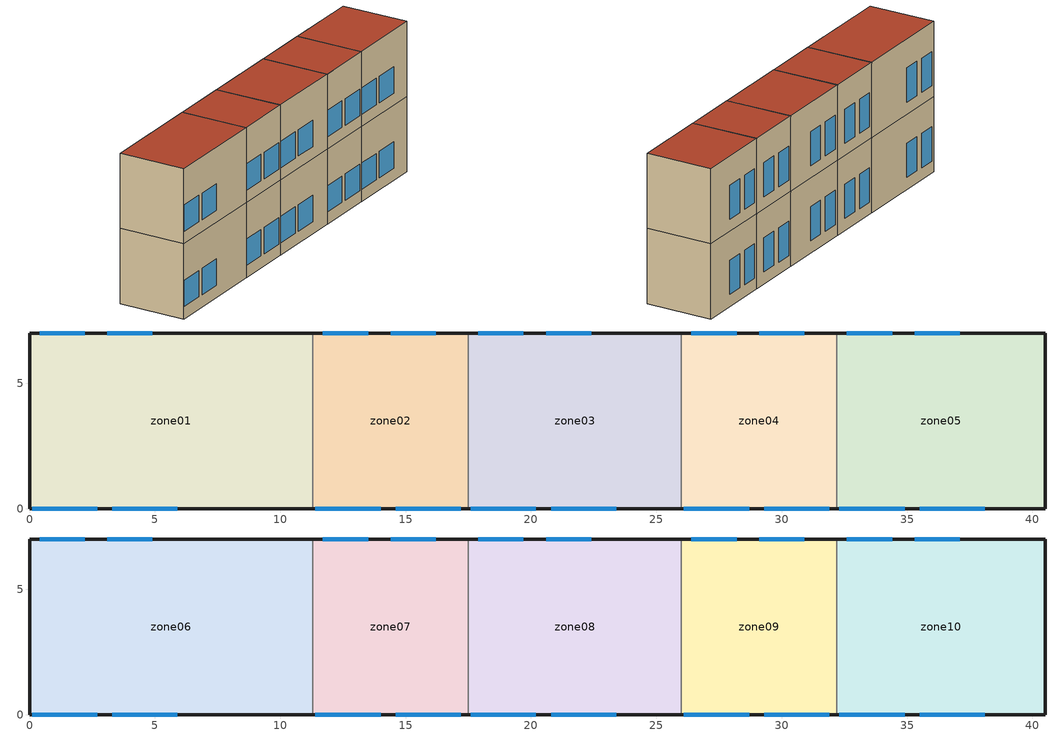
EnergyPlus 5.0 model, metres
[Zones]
zone01
 floor ground (GROUND_FLOOR): 11.3,7 11.3,0 0,0 0,7 z0
 wall outside (EXT_WALL): 11.3,7 0,7 0,0 11.3,0 z0:7.7
 wall to zone02 (ADJ_WALL): 11.3,0 11.3,7 z0:7.7
 window (EXT_WINDOW1): 0.1,0 2.7,0 / 3.3,0 5.9,0 z1.25:3.95; 2.2,7 0.4,7 / 4.9,7 3.1,7 z1.25:4.75
 ceiling to zone06 (ADJ_CEILING): 0,7 0,0 11.3,0 11.3,7 z7.7
zone02
 floor ground (GROUND_FLOOR): 17.5,7 17.5,0 11.3,0 11.3,7 z0
 wall outside (EXT_WALL): 17.5,7 11.3,7 / 11.3,0 17.5,0 z0:7.7
 wall to zone03 (ADJ_WALL): 17.5,0 17.5,7 z0:7.7
 wall to zone01 (ADJ_WALL): 11.3,7 11.3,0 z0:7.7
 window (EXT_WINDOW1): 11.4,0 14,0 / 14.6,0 17.2,0 z1.25:3.95; 13.5,7 11.7,7 / 16.2,7 14.4,7 z1.25:4.75
 ceiling to zone07 (ADJ_CEILING): 11.3,7 11.3,0 17.5,0 17.5,7 z7.7
zone03
 floor ground (GROUND_FLOOR): 26,7 26,0 17.5,0 17.5,7 z0
 wall outside (EXT_WALL): 26,7 17.5,7 / 17.5,0 26,0 z0:7.7
 wall to zone04 (ADJ_WALL): 26,0 26,7 z0:7.7
 wall to zone02 (ADJ_WALL): 17.5,7 17.5,0 z0:7.7
 window (EXT_WINDOW1): 17.6,0 20.2,0 / 20.8,0 23.4,0 z1.25:3.95; 19.7,7 17.9,7 / 22.4,7 20.6,7 z1.25:4.75
 ceiling to zone08 (ADJ_CEILING): 17.5,7 17.5,0 26,0 26,7 z7.7
zone04
 floor ground (GROUND_FLOOR): 32.2,7 32.2,0 26,0 26,7 z0
 wall outside (EXT_WALL): 32.2,7 26,7 / 26,0 32.2,0 z0:7.7
 wall to zone05 (ADJ_WALL): 32.2,0 32.2,7 z0:7.7
 wall to zone03 (ADJ_WALL): 26,7 26,0 z0:7.7
 window (EXT_WINDOW1): 26.1,0 28.7,0 / 29.3,0 31.9,0 z1.25:3.95; 28.2,7 26.4,7 / 30.9,7 29.1,7 z1.25:4.75
 ceiling to zone09 (ADJ_CEILING): 26,7 26,0 32.2,0 32.2,7 z7.7
zone05
 floor ground (GROUND_FLOOR): 40.5,7 40.5,0 32.2,0 32.2,7 z0
 wall outside (EXT_WALL): 32.2,0 40.5,0 40.5,7 32.2,7 z0:7.7
 wall to zone04 (ADJ_WALL): 32.2,7 32.2,0 z0:7.7
 window (EXT_WINDOW1): 32.3,0 34.9,0 / 35.5,0 38.1,0 z1.25:3.95; 34.4,7 32.6,7 / 37.1,7 35.3,7 z1.25:4.75
 ceiling to zone10 (ADJ_CEILING): 32.2,7 32.2,0 40.5,0 40.5,7 z7.7
zone06
 floor to zone01 (ADJ_CEILING): 11.3,7 11.3,0 0,0 0,7 z7.7
 wall outside (EXT_WALL): 11.3,7 0,7 0,0 11.3,0 z7.7:15.4
 wall to zone07 (ADJ_WALL): 11.3,0 11.3,7 z7.7:15.4
 window (EXT_WINDOW1): 0.1,0 2.7,0 / 3.3,0 5.9,0 z8.95:11.65; 2.2,7 0.4,7 / 4.9,7 3.1,7 z8.95:12.45
 roof outside (EXT_ROOF): 0,7 0,0 11.3,0 11.3,7 z15.4
zone07
 floor to zone02 (ADJ_CEILING): 17.5,7 17.5,0 11.3,0 11.3,7 z7.7
 wall outside (EXT_WALL): 17.5,7 11.3,7 / 11.3,0 17.5,0 z7.7:15.4
 wall to zone08 (ADJ_WALL): 17.5,0 17.5,7 z7.7:15.4
 wall to zone06 (ADJ_WALL): 11.3,7 11.3,0 z7.7:15.4
 window (EXT_WINDOW1): 11.4,0 14,0 / 14.6,0 17.2,0 z8.95:11.65; 13.5,7 11.7,7 / 16.2,7 14.4,7 z8.95:12.45
 roof outside (EXT_ROOF): 11.3,7 11.3,0 17.5,0 17.5,7 z15.4
zone08
 floor to zone03 (ADJ_CEILING): 26,7 26,0 17.5,0 17.5,7 z7.7
 wall outside (EXT_WALL): 26,7 17.5,7 / 17.5,0 26,0 z7.7:15.4
 wall to zone09 (ADJ_WALL): 26,0 26,7 z7.7:15.4
 wall to zone07 (ADJ_WALL): 17.5,7 17.5,0 z7.7:15.4
 window (EXT_WINDOW1): 17.6,0 20.2,0 / 20.8,0 23.4,0 z8.95:11.65; 19.7,7 17.9,7 / 22.4,7 20.6,7 z8.95:12.45
 roof outside (EXT_ROOF): 17.5,7 17.5,0 26,0 26,7 z15.4
zone09
 floor to zone04 (ADJ_CEILING): 32.2,7 32.2,0 26,0 26,7 z7.7
 wall outside (EXT_WALL): 32.2,7 26,7 / 26,0 32.2,0 z7.7:15.4
 wall to zone10 (ADJ_WALL): 32.2,0 32.2,7 z7.7:15.4
 wall to zone08 (ADJ_WALL): 26,7 26,0 z7.7:15.4
 window (EXT_WINDOW1): 26.1,0 28.7,0 / 29.3,0 31.9,0 z8.95:11.65; 28.2,7 26.4,7 / 30.9,7 29.1,7 z8.95:12.45
 roof outside (EXT_ROOF): 26,7 26,0 32.2,0 32.2,7 z15.4
zone10
 floor to zone05 (ADJ_CEILING): 40.5,7 40.5,0 32.2,0 32.2,7 z7.7
 wall outside (EXT_WALL): 32.2,0 40.5,0 40.5,7 32.2,7 z7.7:15.4
 wall to zone09 (ADJ_WALL): 32.2,7 32.2,0 z7.7:15.4
 window (EXT_WINDOW1): 32.3,0 34.9,0 / 35.5,0 38.1,0 z8.95:11.65; 34.4,7 32.6,7 / 37.1,7 35.3,7 z8.95:12.45
 roof outside (EXT_ROOF): 32.2,7 32.2,0 40.5,0 40.5,7 z15.4
[Building]
TRNSYS18: North Axis {deg}=0; Terrain=City; Loads Convergence Tolerance Value=0; Temperature Convergence Tolerance Value {deltaC}=0; Solar Distribution=FullInteriorAndExterior; Maximum Number of Warmup Days=0
[Site:Location]
not used: Latitude {deg}=0; Longitude {deg}=0; Time Zone {hr}=0; Elevation {m}=0
[Construction]
GROUND_FLOOR; EXT_WALL; EXT_ROOF; ADJ_WALL; ADJ_CEILING; EXT_WINDOW1: 
[WindowProperty:ShadingControl]
ESHADE=0; ISHADE=INPUT 1*MAX_ISHADE : SHADECNTRL=ISHADE_INTERNAL
[SurfaceProperty:OtherSideCoefficients]
BOUNDARY=IDENTICAL; BOUNDARY=INPUT 1*TBOUNDARY; BOUNDARY=INPUT 1*TBOUNDARY_2; BOUNDARY=INPUT 1*TBOUNDARY_3; BOUNDARY=INPUT 1*TGROUND; BOUNDARY=20; BOUNDARY=15
[Zone] Multiplier=1
zone01; zone02; zone03; zone04; zone05; zone06; zone07; zone08; zone09; zone10
